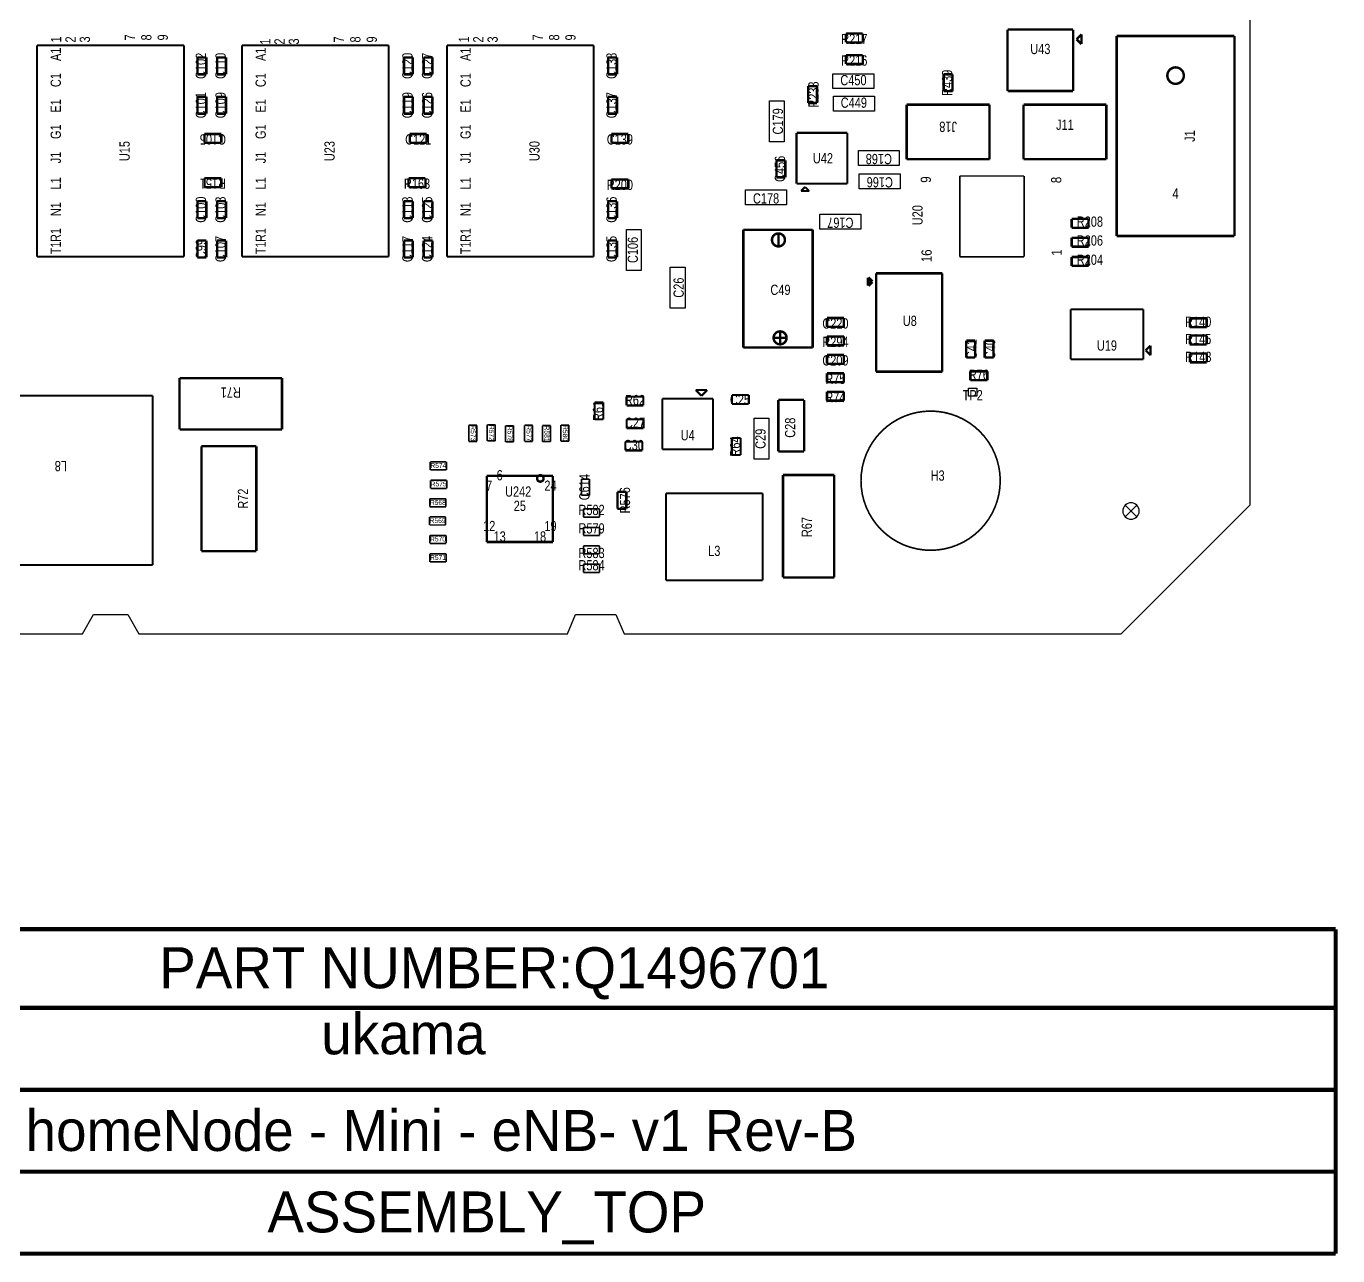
# Model space of a CAD drawing. Extents: x -6 to 122, y -39 to 112.
# Drawn here: x 40.8 to 122, y -38.5 to 37.7 of the extents above; entities that cross this region are included whole.
import ezdxf
from ezdxf.enums import TextEntityAlignment as Align

# ---------------------------------------------------------------- set-up
doc = ezdxf.new("R2010")
doc.units = 0
for name, color, linetype in [('BG_OUTLINE', 253, 'CONTINUOUS'), ('DF_OUTLINE_DATA', 2, 'CONTINUOUS'), ('PG_ASSEMBLY_TOP', 111, 'CONTINUOUS'), ('RD_ASSEMBLY_TOP', 142, 'CONTINUOUS')]:
    doc.layers.add(name, color=color, linetype=linetype)

msp = doc.modelspace()

# ---------------------------------------------------------------- linework, layer by layer
at = {"layer": 'BG_OUTLINE'}
for points in [[(116.599995, 7.999984), (116.599995, 109.599984)], [(108.600011, 0), (116.599995, 7.999984)], [(44.228537, 0), (44.910426, 1.199998)], [(44.910426, 1.199998), (47.046693, 1.199998)], [(47.046693, 1.199998), (47.728556, 0)], [(74.300105, 0), (74.800104, 1.199998)], [(74.800104, 1.199998), (77.300099, 1.199998)], [(77.300099, 1.199998), (77.800098, 0)], [(7.999984, 0), (44.228537, 0)], [(47.728556, 0), (74.300105, 0)], [(77.800098, 0), (108.600011, 0)]]:
    msp.add_lwpolyline(points, dxfattribs=at)
at = {"layer": 'DF_OUTLINE_DATA', "const_width": 0.254}
for points in [[(121.906894, -18.304053), (-5.753506, -18.304053)], [(121.906894, -38.420853), (121.906894, -18.304053)], [(-5.753506, -23.180853), (121.906894, -23.180853)], [(-5.753506, -28.260853), (121.906894, -28.260853)], [(-5.753506, -33.340853), (121.906894, -33.340853)], [(-5.753506, -38.420853), (102.933094, -38.420853)], [(102.933094, -38.420853), (121.906894, -38.420853)]]:
    msp.add_lwpolyline(points, dxfattribs=at)
at = {"layer": 'PG_ASSEMBLY_TOP'}
for points, const_width in [([(105.630091, 37.468251), (101.570104, 37.468251)], 0.151892), ([(101.570104, 37.468251), (101.570104, 33.658251)], 0.151892), ([(105.630091, 33.658251), (105.630091, 37.468251)], 0.151892), ([(92.596741, 37.217121), (91.546756, 37.217121)], 0.1524), ([(91.546756, 37.217121), (91.546756, 36.666907)], 0.1524), ([(91.546756, 36.666907), (92.596741, 36.666907)], 0.1524), ([(92.596741, 36.666907), (92.596741, 37.217121)], 0.1524), ([(106.150004, 37.163146), (105.850004, 36.863249)], 0.1524), ([(105.850004, 36.863249), (106.150004, 36.563249)], 0.1524), ([(106.150004, 36.563249), (106.150004, 37.163146)], 0.1524), ([(108.332092, 24.667845), (108.332092, 37.067642)], 0.1524), ([(108.332092, 37.067642), (115.632078, 37.067642)], 0.1524), ([(115.632078, 37.067642), (115.632078, 24.667845)], 0.1524), ([(50.520625, 36.481512), (41.420847, 36.481512)], 0.127), ([(41.420847, 36.481512), (41.420847, 23.381716)], 0.127), ([(50.520625, 23.381716), (50.520625, 36.481512)], 0.127), ([(51.910056, 35.739807), (51.359841, 35.739807)], 0.1524), ([(51.359841, 35.739807), (51.359841, 34.689821)], 0.1524), ([(51.910056, 34.689821), (51.910056, 35.739807)], 0.1524), ([(53.129256, 35.739807), (52.579041, 35.739807)], 0.1524), ([(52.579041, 35.739807), (52.579041, 34.689821)], 0.1524), ([(53.129256, 34.689821), (53.129256, 35.739807)], 0.1524), ([(63.220625, 36.481512), (54.120847, 36.481512)], 0.127), ([(54.120847, 36.481512), (54.120847, 23.381716)], 0.127), ([(63.220625, 23.381716), (63.220625, 36.481512)], 0.127), ([(64.711656, 35.739807), (64.161441, 35.739807)], 0.1524), ([(64.161441, 35.739807), (64.161441, 34.689821)], 0.1524), ([(64.711656, 34.689821), (64.711656, 35.739807)], 0.1524), ([(65.930856, 35.739807), (65.380641, 35.739807)], 0.1524), ([(65.380641, 35.739807), (65.380641, 34.689821)], 0.1524), ([(65.930856, 34.689821), (65.930856, 35.739807)], 0.1524), ([(75.920625, 36.481512), (66.820847, 36.481512)], 0.127), ([(66.820847, 36.481512), (66.820847, 23.381716)], 0.127), ([(75.920625, 23.381716), (75.920625, 36.481512)], 0.127), ([(77.360856, 35.739807), (76.810641, 35.739807)], 0.1524), ([(76.810641, 35.739807), (76.810641, 34.689821)], 0.1524), ([(77.360856, 34.689821), (77.360856, 35.739807)], 0.1524), ([(92.596741, 35.883621), (91.546756, 35.883621)], 0.1524), ([(91.546756, 35.883621), (91.546756, 35.333407)], 0.1524), ([(92.596741, 35.333407), (92.596741, 35.883621)], 0.1524), ([(91.546756, 35.333407), (92.596741, 35.333407)], 0.1524), ([(51.359841, 34.689821), (51.910056, 34.689821)], 0.1524), ([(52.579041, 34.689821), (53.129256, 34.689821)], 0.1524), ([(64.161441, 34.689821), (64.711656, 34.689821)], 0.1524), ([(65.380641, 34.689821), (65.930856, 34.689821)], 0.1524), ([(76.810641, 34.689821), (77.360856, 34.689821)], 0.1524), ([(98.160205, 34.691244), (97.60999, 34.691244)], 0.1524), ([(97.60999, 34.691244), (97.60999, 33.641259)], 0.1524), ([(98.160205, 33.641259), (98.160205, 34.691244)], 0.1524), ([(51.359841, 33.301407), (51.359841, 32.251421)], 0.1524), ([(51.910056, 33.301407), (51.359841, 33.301407)], 0.1524), ([(51.910056, 32.251421), (51.910056, 33.301407)], 0.1524), ([(53.129256, 33.301407), (52.579041, 33.301407)], 0.1524), ([(52.579041, 33.301407), (52.579041, 32.251421)], 0.1524), ([(53.129256, 32.251421), (53.129256, 33.301407)], 0.1524), ([(64.161441, 33.301407), (64.161441, 32.251421)], 0.1524), ([(64.711656, 33.301407), (64.161441, 33.301407)], 0.1524), ([(64.711656, 32.251421), (64.711656, 33.301407)], 0.1524), ([(65.930856, 33.301407), (65.380641, 33.301407)], 0.1524), ([(65.380641, 33.301407), (65.380641, 32.251421)], 0.1524), ([(65.930856, 32.251421), (65.930856, 33.301407)], 0.1524), ([(76.810641, 33.301407), (76.810641, 32.251421)], 0.1524), ([(77.360856, 33.301407), (76.810641, 33.301407)], 0.1524), ([(77.360856, 32.251421), (77.360856, 33.301407)], 0.1524), ([(89.755396, 33.959876), (89.205181, 33.959876)], 0.1524), ([(89.205181, 33.959876), (89.205181, 32.909891)], 0.1524), ([(89.755396, 32.909891), (89.755396, 33.959876)], 0.1524), ([(97.60999, 33.641259), (98.160205, 33.641259)], 0.1524), ([(101.570104, 33.658251), (105.630091, 33.658251)], 0.151892), ([(89.205181, 32.909891), (89.755396, 32.909891)], 0.1524), ([(100.450498, 32.807351), (95.319698, 32.807351)], 0.1524), ([(95.319698, 32.807351), (95.319698, 29.429151)], 0.1524), ([(100.450498, 29.429151), (100.450498, 32.807351)], 0.1524), ([(107.689498, 32.807351), (102.558698, 32.807351)], 0.1524), ([(102.558698, 32.807351), (102.558698, 29.429151)], 0.1524), ([(107.689498, 29.429151), (107.689498, 32.807351)], 0.1524), ([(51.359841, 32.251421), (51.910056, 32.251421)], 0.1524), ([(52.579041, 32.251421), (53.129256, 32.251421)], 0.1524), ([(64.161441, 32.251421), (64.711656, 32.251421)], 0.1524), ([(65.380641, 32.251421), (65.930856, 32.251421)], 0.1524), ([(76.810641, 32.251421), (77.360856, 32.251421)], 0.1524), ([(52.845741, 30.994121), (51.795756, 30.994121)], 0.1524), ([(51.795756, 30.994121), (51.795756, 30.443907)], 0.1524), ([(52.845741, 30.443907), (52.845741, 30.994121)], 0.1524), ([(65.571141, 30.994121), (64.521156, 30.994121)], 0.1524), ([(64.521156, 30.994121), (64.521156, 30.443907)], 0.1524), ([(65.571141, 30.443907), (65.571141, 30.994121)], 0.1524), ([(78.067941, 30.994121), (77.017956, 30.994121)], 0.1524), ([(77.017956, 30.994121), (77.017956, 30.443907)], 0.1524), ([(78.067941, 30.443907), (78.067941, 30.994121)], 0.1524), ([(91.639136, 31.063514), (88.489536, 31.063514)], 0.127), ([(88.489536, 31.063514), (88.489536, 27.913914)], 0.127), ([(91.639136, 27.913914), (91.639136, 31.063514)], 0.127), ([(51.795756, 30.443907), (52.845741, 30.443907)], 0.1524), ([(64.521156, 30.443907), (65.571141, 30.443907)], 0.1524), ([(77.017956, 30.443907), (78.067941, 30.443907)], 0.1524), ([(87.799012, 29.355567), (87.248797, 29.355567)], 0.1524), ([(87.248797, 29.355567), (87.248797, 28.305582)], 0.1524), ([(87.799012, 28.305582), (87.799012, 29.355567)], 0.1524), ([(95.319698, 29.429151), (100.450498, 29.429151)], 0.1524), ([(102.558698, 29.429151), (107.689498, 29.429151)], 0.1524), ([(52.845741, 28.250921), (51.795756, 28.250921)], 0.1524), ([(51.795756, 28.250921), (51.795756, 27.700707)], 0.1524), ([(51.795756, 27.700707), (52.845741, 27.700707)], 0.1524), ([(52.845741, 27.700707), (52.845741, 28.250921)], 0.1524), ([(65.494941, 28.250921), (64.444956, 28.250921)], 0.1524), ([(64.444956, 28.250921), (64.444956, 27.700707)], 0.1524), ([(64.444956, 27.700707), (65.494941, 27.700707)], 0.1524), ([(65.494941, 27.700707), (65.494941, 28.250921)], 0.1524), ([(78.067941, 28.174721), (77.017956, 28.174721)], 0.1524), ([(77.017956, 28.174721), (77.017956, 27.624507)], 0.1524), ([(77.017956, 27.624507), (78.067941, 27.624507)], 0.1524), ([(78.067941, 27.624507), (78.067941, 28.174721)], 0.1524), ([(87.248797, 28.305582), (87.799012, 28.305582)], 0.1524), ([(88.489536, 27.913914), (91.639136, 27.913914)], 0.127), ([(89.022936, 27.710714), (88.768936, 27.456714)], 0.127), ([(89.276936, 27.456714), (89.022936, 27.710714)], 0.127), ([(102.596798, 28.387751), (98.608998, 28.387751)], 0.1016), ([(98.608998, 28.387751), (98.608998, 23.383951)], 0.1016), ([(102.596798, 23.383951), (102.596798, 28.387751)], 0.1016), ([(51.910056, 26.824407), (51.359841, 26.824407)], 0.1524), ([(51.359841, 26.824407), (51.359841, 25.774421)], 0.1524), ([(51.910056, 25.774421), (51.910056, 26.824407)], 0.1524), ([(53.129256, 26.824407), (52.579041, 26.824407)], 0.1524), ([(52.579041, 26.824407), (52.579041, 25.774421)], 0.1524), ([(53.129256, 25.774421), (53.129256, 26.824407)], 0.1524), ([(64.711656, 26.824407), (64.161441, 26.824407)], 0.1524), ([(64.161441, 26.824407), (64.161441, 25.774421)], 0.1524), ([(64.711656, 25.774421), (64.711656, 26.824407)], 0.1524), ([(65.930856, 26.824407), (65.380641, 26.824407)], 0.1524), ([(65.380641, 26.824407), (65.380641, 25.774421)], 0.1524), ([(65.930856, 25.774421), (65.930856, 26.824407)], 0.1524), ([(77.360856, 26.824407), (76.810641, 26.824407)], 0.1524), ([(76.810641, 26.824407), (76.810641, 25.774421)], 0.1524), ([(77.360856, 25.774421), (77.360856, 26.824407)], 0.1524), ([(88.768936, 27.456714), (89.276936, 27.456714)], 0.127), ([(51.359841, 25.774421), (51.910056, 25.774421)], 0.1524), ([(52.579041, 25.774421), (53.129256, 25.774421)], 0.1524), ([(64.161441, 25.774421), (64.711656, 25.774421)], 0.1524), ([(65.380641, 25.774421), (65.930856, 25.774421)], 0.1524), ([(76.810641, 25.774421), (77.360856, 25.774421)], 0.1524), ([(106.58889, 25.729159), (105.538905, 25.729159)], 0.1524), ([(105.538905, 25.729159), (105.538905, 25.178944)], 0.1524), ([(105.538905, 25.178944), (106.58889, 25.178944)], 0.1524), ([(106.58889, 25.178944), (106.58889, 25.729159)], 0.1524), ([(51.359841, 24.386007), (51.359841, 23.336021)], 0.1524), ([(51.910056, 24.386007), (51.359841, 24.386007)], 0.1524), ([(51.910056, 23.336021), (51.910056, 24.386007)], 0.1524), ([(52.579041, 24.386007), (52.579041, 23.336021)], 0.1524), ([(53.129256, 24.386007), (52.579041, 24.386007)], 0.1524), ([(53.129256, 23.336021), (53.129256, 24.386007)], 0.1524), ([(64.161441, 24.386007), (64.161441, 23.336021)], 0.1524), ([(64.711656, 24.386007), (64.161441, 24.386007)], 0.1524), ([(64.711656, 23.336021), (64.711656, 24.386007)], 0.1524), ([(65.380641, 24.386007), (65.380641, 23.336021)], 0.1524), ([(65.930856, 24.386007), (65.380641, 24.386007)], 0.1524), ([(65.930856, 23.336021), (65.930856, 24.386007)], 0.1524), ([(76.810641, 24.386007), (76.810641, 23.336021)], 0.1524), ([(77.360856, 24.386007), (76.810641, 24.386007)], 0.1524), ([(77.360856, 23.336021), (77.360856, 24.386007)], 0.1524), ([(89.494208, 25.052757), (85.193988, 25.052757)], 0.1524), ([(85.193988, 25.052757), (85.193988, 17.752746)], 0.1524), ([(87.369498, 24.044351), (87.369498, 24.806351)], 0.1524), ([(89.494208, 17.752746), (89.494208, 25.052757)], 0.1524), ([(106.58889, 24.560759), (105.538905, 24.560759)], 0.1524), ([(105.538905, 24.560759), (105.538905, 24.010544)], 0.1524), ([(106.58889, 24.010544), (106.58889, 24.560759)], 0.1524), ([(115.632078, 24.667845), (108.332092, 24.667845)], 0.1524), ([(105.538905, 24.010544), (106.58889, 24.010544)], 0.1524), ([(41.420847, 23.381716), (50.520625, 23.381716)], 0.127), ([(51.359841, 23.336021), (51.910056, 23.336021)], 0.1524), ([(52.579041, 23.336021), (53.129256, 23.336021)], 0.1524), ([(54.120847, 23.381716), (63.220625, 23.381716)], 0.127), ([(64.161441, 23.336021), (64.711656, 23.336021)], 0.1524), ([(65.380641, 23.336021), (65.930856, 23.336021)], 0.1524), ([(66.820847, 23.381716), (75.920625, 23.381716)], 0.127), ([(76.810641, 23.336021), (77.360856, 23.336021)], 0.1524), ([(98.608998, 23.383951), (102.596798, 23.383951)], 0.1016), ([(106.58889, 23.366959), (105.538905, 23.366959)], 0.1524), ([(105.538905, 23.366959), (105.538905, 22.816744)], 0.1524), ([(105.538905, 22.816744), (106.58889, 22.816744)], 0.1524), ([(106.58889, 22.816744), (106.58889, 23.366959)], 0.1524), ([(93.182008, 21.843441), (92.932098, 22.093352)], 0.199898), ([(92.932098, 22.093352), (92.932098, 21.593251)], 0.199898), ([(97.522106, 22.357258), (93.422089, 22.357258)], 0.1524), ([(93.422089, 22.357258), (93.422089, 16.257245)], 0.1524), ([(97.522106, 16.257245), (97.522106, 22.357258)], 0.1524), ([(92.932098, 21.593251), (93.182008, 21.843441)], 0.199898), ([(91.42509, 19.582359), (90.375105, 19.582359)], 0.1524), ([(90.375105, 19.582359), (90.375105, 19.032144)], 0.1524), ([(91.42509, 19.032144), (91.42509, 19.582359)], 0.1524), ([(109.977352, 20.127697), (105.477437, 20.127697)], 0.127), ([(105.477437, 20.127697), (105.477437, 17.027601)], 0.127), ([(109.977352, 17.027601), (109.977352, 20.127697)], 0.127), ([(113.910237, 19.564121), (112.860252, 19.564121)], 0.1524), ([(112.860252, 19.564121), (112.860252, 19.013907)], 0.1524), ([(113.910237, 19.013907), (113.910237, 19.564121)], 0.1524), ([(87.471098, 17.973751), (87.471098, 18.735751)], 0.1524), ([(90.375105, 19.032144), (91.42509, 19.032144)], 0.1524), ([(112.860252, 19.013907), (113.910237, 19.013907)], 0.1524), ([(87.090098, 18.354751), (87.852098, 18.354751)], 0.1524), ([(91.42509, 18.439359), (90.375105, 18.439359)], 0.1524), ([(90.375105, 18.439359), (90.375105, 17.889144)], 0.1524), ([(90.375105, 17.889144), (91.42509, 17.889144)], 0.1524), ([(91.42509, 17.889144), (91.42509, 18.439359)], 0.1524), ([(99.00699, 18.181244), (99.00699, 17.131259)], 0.1524), ([(99.557205, 18.181244), (99.00699, 18.181244)], 0.1524), ([(99.557205, 17.131259), (99.557205, 18.181244)], 0.1524), ([(100.700205, 18.181244), (100.14999, 18.181244)], 0.1524), ([(100.14999, 18.181244), (100.14999, 17.131259)], 0.1524), ([(100.700205, 17.131259), (100.700205, 18.181244)], 0.1524), ([(110.42744, 17.877815), (110.12744, 17.577511)], 0.127), ([(110.42744, 17.277613), (110.42744, 17.877815)], 0.127), ([(113.910237, 18.497321), (112.860252, 18.497321)], 0.1524), ([(112.860252, 18.497321), (112.860252, 17.947107)], 0.1524), ([(112.860252, 17.947107), (113.910237, 17.947107)], 0.1524), ([(113.910237, 17.947107), (113.910237, 18.497321)], 0.1524), ([(85.193988, 17.752746), (89.494208, 17.752746)], 0.1524), ([(91.42509, 17.296359), (90.375105, 17.296359)], 0.1524), ([(90.375105, 17.296359), (90.375105, 16.746144)], 0.1524), ([(91.42509, 16.746144), (91.42509, 17.296359)], 0.1524), ([(99.00699, 17.131259), (99.557205, 17.131259)], 0.1524), ([(100.14999, 17.131259), (100.700205, 17.131259)], 0.1524), ([(105.477437, 17.027601), (109.977352, 17.027601)], 0.127), ([(110.12744, 17.577511), (110.42744, 17.277613)], 0.127), ([(113.917628, 17.387316), (112.867643, 17.387316)], 0.1524), ([(112.867643, 17.387316), (112.867643, 16.837101)], 0.1524), ([(113.917628, 16.837101), (113.917628, 17.387316)], 0.1524), ([(90.375105, 16.746144), (91.42509, 16.746144)], 0.1524), ([(93.422089, 16.257245), (97.522106, 16.257245)], 0.1524), ([(100.31509, 16.280359), (99.265105, 16.280359)], 0.1524), ([(99.265105, 16.280359), (99.265105, 15.730144)], 0.1524), ([(100.31509, 15.730144), (100.31509, 16.280359)], 0.1524), ([(112.867643, 16.837101), (113.917628, 16.837101)], 0.1524), ([(56.600293, 15.856306), (50.250293, 15.856306)], 0.150089), ([(50.250293, 15.856306), (50.250293, 12.676327)], 0.150089), ([(56.600293, 12.676327), (56.600293, 15.856306)], 0.150089), ([(91.42509, 16.153359), (90.375105, 16.153359)], 0.1524), ([(90.375105, 16.153359), (90.375105, 15.603144)], 0.1524), ([(90.375105, 15.603144), (91.42509, 15.603144)], 0.1524), ([(91.42509, 15.603144), (91.42509, 16.153359)], 0.1524), ([(99.265105, 15.730144), (100.31509, 15.730144)], 0.1524), ([(48.594086, 14.778203), (37.194084, 14.778203)], 0.127), ([(48.594086, 4.2783), (48.594086, 14.778203)], 0.127), ([(79.004058, 14.711731), (77.954048, 14.711731)], 0.127), ([(77.954048, 14.711731), (77.954048, 14.161541)], 0.127), ([(79.004058, 14.161541), (79.004058, 14.711731)], 0.127), ([(80.169156, 14.591309), (80.169156, 11.441201)], 0.127), ([(83.319239, 14.591309), (80.169156, 14.591309)], 0.127), ([(82.244133, 15.116302), (82.951549, 15.116302)], 0.127), ([(82.59765, 14.762505), (82.244133, 15.116302)], 0.127), ([(82.951549, 15.116302), (82.59765, 14.762505)], 0.127), ([(83.319239, 11.441201), (83.319239, 14.591309)], 0.127), ([(85.533941, 14.808987), (84.483854, 14.808987)], 0.127), ([(84.483854, 14.808987), (84.483854, 14.258798)], 0.127), ([(85.533941, 14.258798), (85.533941, 14.808987)], 0.127), ([(91.42509, 15.010359), (90.375105, 15.010359)], 0.1524), ([(90.375105, 15.010359), (90.375105, 14.460144)], 0.1524), ([(91.42509, 14.460144), (91.42509, 15.010359)], 0.1524), ([(75.974245, 14.348689), (75.974245, 13.298907)], 0.127), ([(76.52446, 14.348689), (75.974245, 14.348689)], 0.127), ([(76.52446, 13.298907), (76.52446, 14.348689)], 0.127), ([(77.954048, 14.161541), (79.004058, 14.161541)], 0.127), ([(84.483854, 14.258798), (85.533941, 14.258798)], 0.127), ([(88.963602, 14.510995), (87.363402, 14.510995)], 0.149911), ([(87.363402, 14.510995), (87.363402, 11.310595)], 0.149911), ([(88.963602, 11.310595), (88.963602, 14.510995)], 0.149911), ([(90.375105, 14.460144), (91.42509, 14.460144)], 0.1524), ([(69.322467, 12.963703), (69.322467, 11.963908)], 0.102108), ([(69.822289, 12.963703), (69.322467, 12.963703)], 0.102108), ([(69.822289, 11.963908), (69.822289, 12.963703)], 0.102108), ([(75.974245, 13.298907), (76.52446, 13.298907)], 0.127), ([(79.005328, 13.305993), (77.955318, 13.305993)], 0.127), ([(77.955318, 13.305993), (77.955318, 12.755778)], 0.127), ([(79.005328, 12.755778), (79.005328, 13.305993)], 0.127), ([(50.250293, 12.676327), (56.600293, 12.676327)], 0.150089), ([(68.179467, 12.938303), (68.179467, 11.938508)], 0.102108), ([(68.679289, 12.938303), (68.179467, 12.938303)], 0.102108), ([(68.679289, 11.938508), (68.679289, 12.938303)], 0.102108), ([(70.457187, 12.902971), (70.457187, 11.903177)], 0.102108), ([(70.957008, 12.902971), (70.457187, 12.902971)], 0.102108), ([(70.957008, 11.903177), (70.957008, 12.902971)], 0.102108), ([(71.633867, 12.938303), (71.633867, 11.938508)], 0.102108), ([(72.133689, 12.938303), (71.633867, 12.938303)], 0.102108), ([(72.133689, 11.938508), (72.133689, 12.938303)], 0.102108), ([(72.743187, 12.920447), (72.743187, 11.920652)], 0.102108), ([(73.243008, 12.920447), (72.743187, 12.920447)], 0.102108), ([(73.243008, 11.920652), (73.243008, 12.920447)], 0.102108), ([(73.886187, 12.949149), (73.886187, 11.949354)], 0.102108), ([(74.386008, 12.949149), (73.886187, 12.949149)], 0.102108), ([(74.386008, 11.949354), (74.386008, 12.949149)], 0.102108), ([(77.955318, 12.755778), (79.005328, 12.755778)], 0.127), ([(85.029751, 12.144807), (84.479841, 12.144807)], 0.127), ([(84.479841, 12.144807), (84.479841, 11.094695)], 0.127), ([(85.029751, 11.094695), (85.029751, 12.144807)], 0.127), ([(55.008094, 11.635156), (51.608101, 11.635156)], 0.1524), ([(51.608101, 11.635156), (51.608101, 5.135347)], 0.1524), ([(55.008094, 5.135347), (55.008094, 11.635156)], 0.1524), ([(68.179467, 11.938508), (68.679289, 11.938508)], 0.102108), ([(69.322467, 11.963908), (69.822289, 11.963908)], 0.102108), ([(70.457187, 11.903177), (70.957008, 11.903177)], 0.102108), ([(71.633867, 11.938508), (72.133689, 11.938508)], 0.102108), ([(72.743187, 11.920652), (73.243008, 11.920652)], 0.102108), ([(73.886187, 11.949354), (74.386008, 11.949354)], 0.102108), ([(78.932354, 11.92243), (77.882344, 11.92243)], 0.127), ([(77.882344, 11.92243), (77.882344, 11.372215)], 0.127), ([(77.882344, 11.372215), (78.932354, 11.372215)], 0.127), ([(78.932354, 11.372215), (78.932354, 11.92243)], 0.127), ([(80.169156, 11.441201), (83.319239, 11.441201)], 0.127), ([(87.363402, 11.310595), (88.963602, 11.310595)], 0.149911), ([(66.791307, 10.667162), (65.791512, 10.667162)], 0.102108), ([(65.791512, 10.667162), (65.791512, 10.167341)], 0.102108), ([(66.791307, 10.167341), (66.791307, 10.667162)], 0.102108), ([(84.479841, 11.094695), (85.029751, 11.094695)], 0.127), ([(65.791512, 10.167341), (66.791307, 10.167341)], 0.102108), ([(73.392106, 9.800361), (69.292089, 9.800361)], 0.1524), ([(69.292089, 9.800361), (69.292089, 5.700268)], 0.1524), ([(73.392106, 5.700268), (73.392106, 9.800361)], 0.1524), ([(90.830044, 9.85012), (87.649939, 9.85012)], 0.150089), ([(87.649939, 9.85012), (87.649939, 3.50012)], 0.150089), ([(90.830044, 3.50012), (90.830044, 9.85012)], 0.150089), ([(66.809417, 9.524162), (65.809622, 9.524162)], 0.102108), ([(65.809622, 9.524162), (65.809622, 9.024341)], 0.102108), ([(65.809622, 9.024341), (66.809417, 9.024341)], 0.102108), ([(66.809417, 9.024341), (66.809417, 9.524162)], 0.102108), ([(75.156136, 9.596247), (75.156136, 8.596554)], 0.1016), ([(75.656034, 9.596247), (75.156136, 9.596247)], 0.1016), ([(75.656034, 8.596554), (75.656034, 9.596247)], 0.1016), ([(66.761995, 8.381162), (65.7622, 8.381162)], 0.102108), ([(65.7622, 8.381162), (65.7622, 7.881341)], 0.102108), ([(66.761995, 7.881341), (66.761995, 8.381162)], 0.102108), ([(75.156136, 8.596554), (75.656034, 8.596554)], 0.1016), ([(77.941805, 8.808644), (77.39159, 8.808644)], 0.1524), ([(77.39159, 8.808644), (77.39159, 7.758659)], 0.1524), ([(77.941805, 7.758659), (77.941805, 8.808644)], 0.1524), ([(86.393528, 8.72457), (80.393642, 8.72457)], 0.127), ([(80.393642, 8.72457), (80.393642, 3.324581)], 0.127), ([(86.393528, 3.324581), (86.393528, 8.72457)], 0.127), ([(65.7622, 7.881341), (66.761995, 7.881341)], 0.102108), ([(76.286893, 7.746187), (75.287175, 7.746187)], 0.102108), ([(75.287175, 7.746187), (75.287175, 7.24629)], 0.102108), ([(76.286893, 7.24629), (76.286893, 7.746187)], 0.102108), ([(77.39159, 7.758659), (77.941805, 7.758659)], 0.1524), ([(66.744875, 7.252716), (65.745081, 7.252716)], 0.102108), ([(65.745081, 7.252716), (65.745081, 6.752895)], 0.102108), ([(65.745081, 6.752895), (66.744875, 6.752895)], 0.102108), ([(66.744875, 6.752895), (66.744875, 7.252716)], 0.102108), ([(75.287175, 7.24629), (76.286893, 7.24629)], 0.102108), ([(76.286995, 6.603162), (75.287302, 6.603162)], 0.102108), ([(75.287302, 6.603162), (75.287302, 6.103341)], 0.102108), ([(76.286995, 6.103341), (76.286995, 6.603162)], 0.102108), ([(66.770275, 6.109716), (65.770481, 6.109716)], 0.102108), ([(65.770481, 6.109716), (65.770481, 5.609895)], 0.102108), ([(66.770275, 5.609895), (66.770275, 6.109716)], 0.102108), ([(69.292089, 5.700268), (73.392106, 5.700268)], 0.1524), ([(75.287302, 6.103341), (76.286995, 6.103341)], 0.102108), ([(51.608101, 5.135347), (55.008094, 5.135347)], 0.1524), ([(65.770481, 5.609895), (66.770275, 5.609895)], 0.102108), ([(66.770275, 4.966716), (65.770481, 4.966716)], 0.102108), ([(65.770481, 4.966716), (65.770481, 4.466895)], 0.102108), ([(66.770275, 4.466895), (66.770275, 4.966716)], 0.102108), ([(76.286893, 5.460086), (75.2872, 5.460086)], 0.102108), ([(75.2872, 5.460086), (75.2872, 4.96029)], 0.102108), ([(75.2872, 4.96029), (76.286893, 4.96029)], 0.102108), ([(76.286893, 4.96029), (76.286893, 5.460086)], 0.102108), ([(37.194084, 4.2783), (48.594086, 4.2783)], 0.127), ([(65.770481, 4.466895), (66.770275, 4.466895)], 0.102108), ([(76.286995, 4.317162), (75.2872, 4.317162)], 0.102108), ([(75.2872, 4.317162), (75.2872, 3.817366)], 0.102108), ([(76.286995, 3.817366), (76.286995, 4.317162)], 0.102108), ([(75.2872, 3.817366), (76.286995, 3.817366)], 0.102108), ([(80.393642, 3.324581), (86.393528, 3.324581)], 0.127), ([(87.649939, 3.50012), (90.830044, 3.50012)], 0.150089)]:
    msp.add_lwpolyline(points, dxfattribs=dict(at, const_width=const_width))
for points, const_width in [([(112.492079, 34.610802, 1.00001), (111.471964, 34.610802, 0.99999), (112.492079, 34.610802)], 0.1524), ([(87.771097, 24.425351, 1), (86.967898, 24.425351, 1), (87.771097, 24.425351)], 0.1524), ([(87.872697, 18.354751, 1), (87.069498, 18.354751, 1), (87.872697, 18.354751)], 0.1524), ([(101.114276, 9.499981, 1), (92.485743, 9.499981, 1), (101.114276, 9.499981)], 0.1016), ([(72.811996, 9.640291, 0.999993), (72.4122, 9.640316, 1.000007), (72.811996, 9.640291)], 0.1524)]:
    msp.add_lwpolyline(points, format="xyb", dxfattribs=dict(at, const_width=const_width))
for points in [[(93.287698, 34.727769), (93.287698, 33.807781), (90.747698, 33.807781), (90.747698, 34.727769)], [(93.313098, 33.330845), (93.313098, 32.410857), (90.773098, 32.410857), (90.773098, 33.330845)], [(87.73033, 30.504714), (86.810342, 30.504714), (86.810342, 33.044714), (87.73033, 33.044714)], [(92.321304, 29.043833), (92.321304, 29.963821), (94.861304, 29.963821), (94.861304, 29.043833)], [(92.381502, 27.6003), (92.381502, 28.520288), (94.921502, 28.520288), (94.921502, 27.6003)], [(87.872418, 27.522449), (87.872418, 26.602461), (85.332418, 26.602461), (85.332418, 27.522449)], [(89.937336, 25.09172), (89.937336, 26.011708), (92.477336, 26.011708), (92.477336, 25.09172)], [(77.943304, 25.073051), (78.863292, 25.073051), (78.863292, 22.533051), (77.943304, 22.533051)], [(81.581092, 20.196251), (80.661104, 20.196251), (80.661104, 22.736251), (81.581092, 22.736251)], [(99.663098, 15.243251), (99.663098, 14.735251), (99.155098, 14.735251), (99.155098, 15.243251)], [(85.857537, 10.827995), (85.857537, 13.367995), (86.777551, 13.367995), (86.777551, 10.827995)]]:
    msp.add_lwpolyline(points, close=True, dxfattribs=at)
msp.add_lwpolyline([(109.728, 7.62, 1), (108.712, 7.62, 1), (109.728, 7.62)], format="xyb", dxfattribs=at)
for points in [[(108.860844, 7.979156), (109.579156, 7.260844)], [(108.860844, 7.260844), (109.579156, 7.979156)]]:
    msp.add_lwpolyline(points, dxfattribs=at)

# ---------------------------------------------------------------- texts
at = {"layer": 'DF_OUTLINE_DATA'}
for s, p in [('PART NUMBER:Q1496701', (48.994162, -21.965412)), ('ukama', (59.033004, -26.058165)), ('homeNode - Mini - eNB- v1 Rev-B', (40.709901, -32.051549))]:
    msp.add_text(s, height=2.54, dxfattribs=at).set_placement(p)
at = {"layer": 'PG_ASSEMBLY_TOP'}
for s, width, p in [('1', 0.8, (42.922749, 36.662614)), ('2', 0.8, (43.811749, 36.662614)), ('3', 0.8, (44.700749, 36.662614)), ('7', 0.8, (47.494749, 36.789614)), ('8', 0.8, (48.510749, 36.789614)), ('9', 0.8, (49.526749, 36.789614)), ('1', 0.8, (55.876749, 36.535614)), ('2', 0.8, (56.765749, 36.535614)), ('3', 0.8, (57.654749, 36.535614)), ('7', 0.8, (60.448749, 36.662614)), ('8', 0.8, (61.464749, 36.662614)), ('9', 0.8, (62.480749, 36.662614)), ('1', 0.8, (68.195749, 36.662614)), ('2', 0.8, (69.084749, 36.662614)), ('3', 0.8, (69.973749, 36.662614)), ('7', 0.8, (72.767749, 36.789614)), ('8', 0.8, (73.783749, 36.789614)), ('9', 0.8, (74.799749, 36.789614)), ('9', 0.84, (96.818298, 27.968651)), ('8', 0.84, (104.903981, 27.943251)), ('16', 0.84, (96.869098, 23.041051)), ('1', 0.84, (104.929381, 23.447451))]:
    msp.add_text(s, height=0.635, rotation=90, dxfattribs=dict(at, width=width)).set_placement(p)
at = {"layer": 'PG_ASSEMBLY_TOP', "width": 0.8}
for s, p in [('A1', (42.897857, 35.931602)), ('A1', (55.597857, 35.931602)), ('A1', (68.297857, 35.931602)), ('C1', (42.897857, 34.331605)), ('C1', (55.597857, 34.331605)), ('C1', (68.297857, 34.331605)), ('E1', (42.897857, 32.73171)), ('E1', (55.597857, 32.73171)), ('E1', (68.297857, 32.73171)), ('G1', (42.897857, 31.13151)), ('G1', (55.597857, 31.13151)), ('G1', (68.297857, 31.13151)), ('J1', (42.897857, 29.531615)), ('J1', (55.597857, 29.531615)), ('J1', (68.297857, 29.531615)), ('L1', (42.897857, 27.931618)), ('L1', (55.597857, 27.931618)), ('L1', (68.297857, 27.931618)), ('N1', (42.897857, 26.331723)), ('N1', (55.597857, 26.331723)), ('N1', (68.297857, 26.331723)), ('R1', (42.897857, 24.731726)), ('R1', (55.597857, 24.731726)), ('R1', (68.297857, 24.731726)), ('T1', (42.897857, 23.931626)), ('T1', (55.597857, 23.931626)), ('T1', (68.297857, 23.931626))]:
    msp.add_text(s, height=0.635, rotation=90, dxfattribs=at).set_placement(p, align=Align.CENTER)
for s, p in [('4', (111.982098, 26.990751)), ('6', (70.092189, 9.523146)), ('7', (69.442203, 8.87316)), ('24', (73.241992, 8.87316)), ('25', (71.342098, 7.623251)), ('12', (69.442203, 6.373343)), ('19', (73.241992, 6.373343)), ('13', (70.092189, 5.723357)), ('18', (72.592006, 5.723357))]:
    msp.add_text(s, height=0.635, dxfattribs=at).set_placement(p, align=Align.CENTER)
at = {"layer": 'PG_ASSEMBLY_TOP'}
msp.add_text('ASSEMBLY_TOP', height=2.54, dxfattribs=at).set_placement((55.699203, -37.099748))
at = {"layer": 'RD_ASSEMBLY_TOP', "width": 0.8}
for s, p in [('R217', (92.071749, 36.561014)), ('U43', (103.600098, 35.944251)), ('R216', (92.071749, 35.227514)), ('C450', (92.017698, 34.013851)), ('C449', (92.043098, 32.616851)), ('J11', (105.124098, 31.245251)), ('C121', (65.046149, 30.338014)), ('C139', (77.542949, 30.338014)), ('U42', (90.127836, 29.171214)), ('R163', (64.969949, 27.594814)), ('R200', (77.542949, 27.518614)), ('C178', (86.602418, 26.681455)), ('C49', (87.493932, 21.015325)), ('C220', (90.900098, 18.926251)), ('U8', (95.510198, 19.091351)), ('R140', (113.385244, 19.035014)), ('R294', (90.900098, 17.783251)), ('U19', (107.727394, 17.561814)), ('R145', (113.385244, 17.968214)), ('C209', (90.900098, 16.640251)), ('R148', (113.392636, 16.858209)), ('R76', (99.790098, 15.751251)), ('R75', (90.900098, 15.497251)), ('R62', (78.47904, 14.182649)), ('C25', (84.983549, 14.203705)), ('R74', (90.900098, 14.354251)), ('TP2', (99.409098, 14.481251)), ('C27', (78.480336, 12.776886)), ('U4', (81.744236, 12.000205)), ('C30', (78.407336, 11.393322)), ('U242', (71.240498, 8.512251)), ('R582', (75.787098, 7.369251)), ('R579', (75.787098, 6.226251)), ('R583', (75.787098, 4.702251)), ('L3', (83.393636, 4.830775)), ('R584', (75.787098, 3.940277))]:
    msp.add_text(s, height=0.635, dxfattribs=at).set_placement(p, align=Align.CENTER)
for s, rotation, p in [('C102', 90, (51.888949, 35.214814)), ('C110', 90, (53.108149, 35.214814)), ('C120', 90, (64.690549, 35.214814)), ('C127', 90, (65.909749, 35.214814)), ('C138', 90, (77.339749, 35.214814)), ('R233', 90, (89.861288, 33.434884)), ('R439', 90, (98.139098, 34.166251)), ('C101', 90, (51.888949, 32.776414)), ('C109', 90, (53.108149, 32.776414)), ('C119', 90, (64.690549, 32.776414)), ('C126', 90, (65.909749, 32.776414)), ('C137', 90, (77.339749, 32.776414)), ('C179', 90, (87.651336, 31.774714)), ('J18', 180, (97.885098, 31.753251)), ('C105', 180, (52.320749, 30.973014)), ('J1', 90, (113.175898, 30.864251)), ('U15', 90, (47.164498, 29.931614)), ('U23', 90, (59.864498, 29.931614)), ('U30', 90, (72.564498, 29.931614)), ('C456', 90, (87.777904, 28.830575)), ('C168', 180, (93.591304, 29.757802)), ('R151', 180, (52.320749, 28.229814)), ('C166', 180, (93.651502, 28.314294)), ('C100', 90, (51.888949, 26.299414)), ('C108', 90, (53.108149, 26.299414)), ('C118', 90, (64.690549, 26.299414)), ('C125', 90, (65.909749, 26.299414)), ('C136', 90, (77.339749, 26.299414)), ('U20', 90, (96.303287, 25.958546)), ('C167', 180, (91.207336, 25.805714)), ('C99', 90, (51.888949, 23.861014)), ('C107', 90, (53.108149, 23.861014)), ('C117', 90, (64.690549, 23.861014)), ('C124', 90, (65.909749, 23.861014)), ('C135', 90, (77.339749, 23.861014)), ('C106', 90, (78.657298, 23.803051)), ('C26', 90, (81.502098, 21.466251)), ('C41', 90, (99.663098, 17.656251)), ('C40', 90, (100.806098, 17.656251)), ('R71', 180, (53.425293, 15.282316)), ('R61', 90, (76.503352, 13.823899)), ('R64', 90, (85.008644, 11.619713)), ('C29', 90, (86.571557, 12.097995)), ('L8', 180, (42.894098, 10.722051)), ('C614', 90, (75.660098, 9.096451)), ('R72', 90, (54.501898, 8.385251)), ('R576', 90, (78.174698, 8.283651)), ('R67', 90, (89.443154, 6.624295))]:
    msp.add_text(s, height=0.635, rotation=rotation, dxfattribs=at).set_placement(p, align=Align.CENTER)
for s, p in [('R208', (105.860698, 25.242241)), ('R206', (105.860698, 24.073841)), ('R204', (105.860698, 22.880041)), ('H3', (96.80001, 9.499981))]:
    msp.add_text(s, height=0.635, dxfattribs=at).set_placement(p)
msp.add_text('C28', height=0.635, rotation=90, dxfattribs=at).set_placement((88.409907, 12.161495))
at = {"layer": 'RD_ASSEMBLY_TOP'}
for s, p in [('R573', (68.302378, 12.438405)), ('R572', (69.445378, 12.463805)), ('R578', (70.580098, 12.403074)), ('R577', (71.756778, 12.438405)), ('R581', (72.866098, 12.420549)), ('R580', (74.009098, 12.449251))]:
    msp.add_text(s, height=0.299695, rotation=270, dxfattribs=at).set_placement(p, align=Align.CENTER)
for s, p in [('R574', (66.291409, 10.290251)), ('R575', (66.309519, 9.147251)), ('R568', (66.262098, 8.004251)), ('R569', (66.244978, 6.875805)), ('R570', (66.270378, 5.732805)), ('R571', (66.270378, 4.589805))]:
    msp.add_text(s, height=0.299695, dxfattribs=at).set_placement(p, align=Align.CENTER)

doc.saveas('drawing.dxf')
